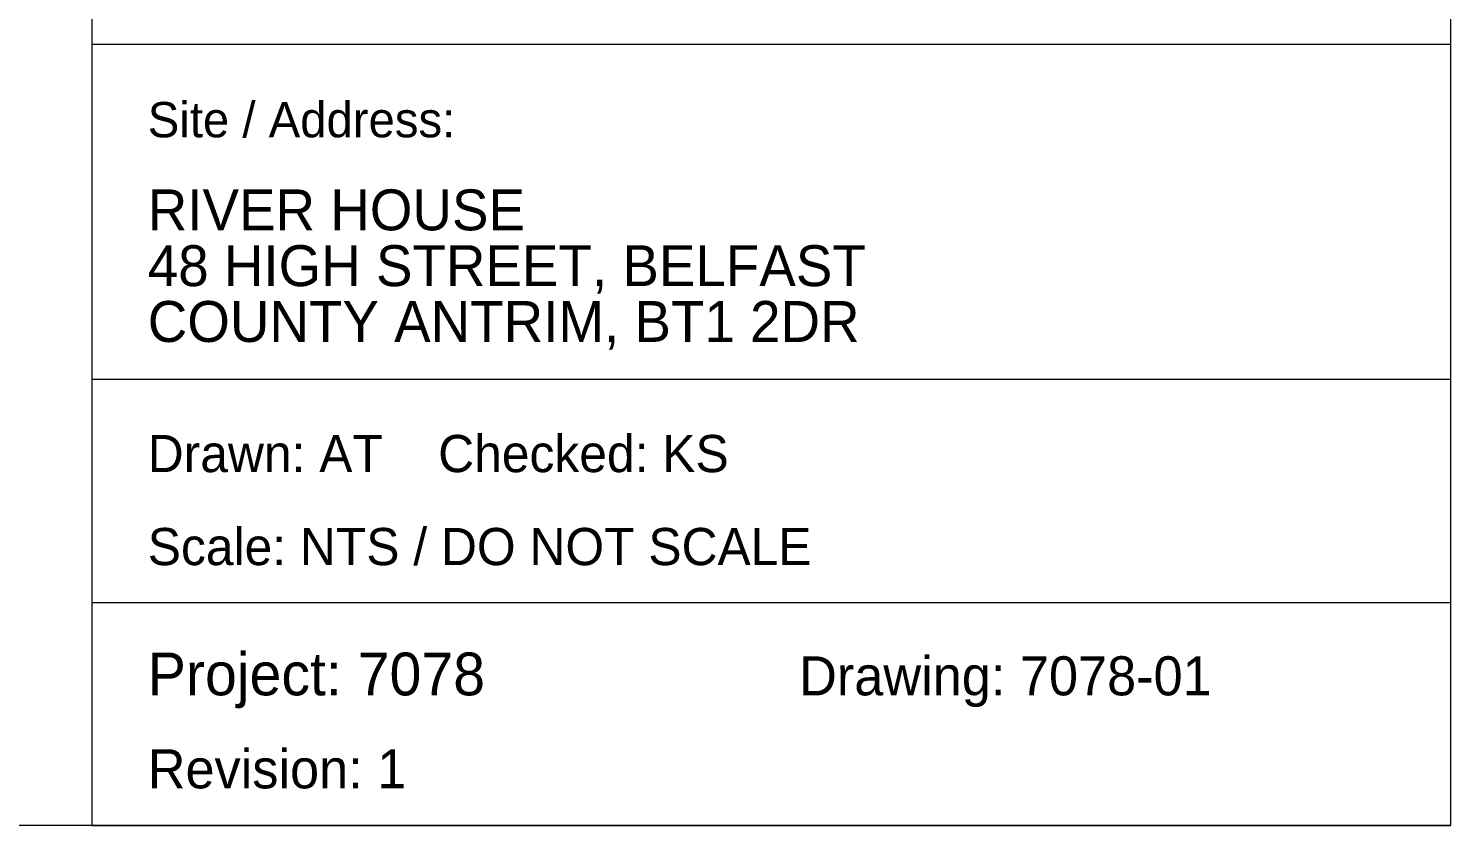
# Model space of a CAD drawing. Header units: millimetres. Extents: x 5 to 415, y 7 to 290.
# Drawn here: x 338.6 to 415, y 7 to 49.9 of the extents above; entities that cross this region are included whole.
import ezdxf

# ---------------------------------------------------------------- set-up
doc = ezdxf.new("R2010")
doc.units = ezdxf.units.MM
doc.layers.add('SHEET', color=7, linetype='Continuous')
doc.layers.add('TEXT', color=7, linetype='Continuous')

msp = doc.modelspace()

# ---------------------------------------------------------------- linework, layer by layer
at = {"layer": 'SHEET', "lineweight": 18}
for p, q in [((342, 290), (342, 7)), ((415, 290), (415, 7)), ((342, 49), (415, 49)), ((342, 31), (415, 31)), ((342, 19), (415, 19)), ((415, 7), (5, 7)), ((342, 7), (415, 7))]:
    msp.add_line(p, q, dxfattribs=at)

# ---------------------------------------------------------------- texts
at = {"layer": 'TEXT'}
for s, height, p in [('Site / Address:', 1.9, (345, 44)), ('RIVER HOUSE', 2.2, (345, 39)), ('48 HIGH STREET, BELFAST', 2.2, (345, 36)), ('COUNTY ANTRIM, BT1 2DR', 2.2, (345, 33)), ('Drawn: AT    Checked: KS', 2, (345, 26)), ('Scale: NTS / DO NOT SCALE', 2, (345, 21)), ('Project: 7078', 2.3, (345, 14)), ('Drawing: 7078-01', 2.1, (380, 14)), ('Revision: 1', 2.1, (345, 9))]:
    msp.add_text(s, height=height, dxfattribs=at).set_placement(p)

doc.saveas('drawing.dxf')
